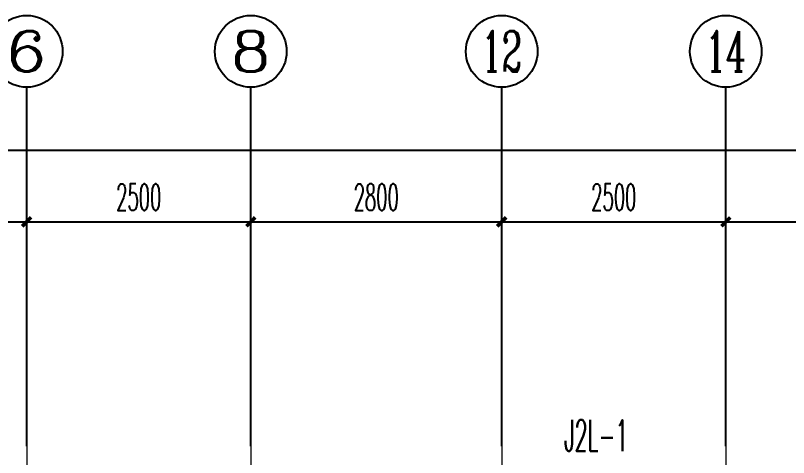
# Model space of a CAD drawing. Extents: x 27938 to 650306, y -92720 to 1524912.
# Drawn here: x 281791 to 290417, y 532662 to 537590 of the extents above; entities that cross this region are included whole.
import ezdxf
from ezdxf.enums import TextEntityAlignment as Align

# ---------------------------------------------------------------- set-up
doc = ezdxf.new("R2010")
doc.units = 0
doc.header["$LTSCALE"] = 1000
doc.header["$MEASUREMENT"] = 0
doc.linetypes.add('DOTE', pattern=[2.42, 2, -0.2, 0.02, -0.2])
for name, color, linetype in [('AXIS', 3, 'Continuous'), ('AXIS_TEXT', 4, 'Continuous'), ('DIM_给水', 3, 'Continuous')]:
    doc.layers.add(name, color=color, linetype=linetype)
doc.layers.add('DOTE', color=19, linetype='DOTE', lineweight=9)
doc.styles.add('_TCH_AXIS', font='COMPLEX', dxfattribs={"bigfont": 'GBCBIG'})
doc.styles.add('_TCH_DIM_T3', font='SIMPLEX.shx', dxfattribs={"width": 0.494118, "bigfont": 'GBCBIG.shx'})
doc.styles.add('_TWT_SERIAL', font='simplex.shx', dxfattribs={"width": 0.6, "oblique": 10, "height": 3, "bigfont": 'aadri.shx'})
doc.styles.add('COMPLEX', font='COMPLEX')
doc.dimstyles.new('_TCH_ARCH&&100', dxfattribs={"dimtxt": 297.5, "dimasz": 100, "dimexe": 250, "dimexo": 300, "dimgap": 126.25, "dimtad": 1, "dimdec": 0, "dimzin": 0, "dimdsep": 46, "dimtxsty": '_TCH_DIM_T3', "dimblk": 'ARCHTICK', "dimcen": 0.09, "dimclrt": 4, "dimazin": 2, "dimtfac": 1, "dimtdec": 0, "dimtix": 1, "dimtmove": 2, "dimatfit": 3, "dimfxl": 1, "dimtolj": 1, "dimtzin": 0, "dimarcsym": 0})

# ---------------------------------------------------------------- blocks, each defined once
blk = doc.blocks.new('FGDGDRGSDGDG')
at = {"layer": 'DOTE', "linetype": 'DOTE', "ltscale": 0.3}
for p, q in [((499982.5, 529998.5), (499982.5, 523848.5)), ((502482.5, 529998.5), (502482.5, 522348.5)), ((505282.5, 529998.5), (505282.5, 522348.5)), ((507782.5, 529998.5), (507782.5, 523848.5))]:
    blk.add_line(p, q, dxfattribs=at)
blk = doc.blocks.new('_ArchTick')
at = {"color": 0, "linetype": 'ByBlock', "const_width": 0.4}
blk.add_lwpolyline([(-0.5, -0.5), (0.5, 0.5)], dxfattribs=at)
blk = doc.blocks.new('*D946')
at = {"layer": 'AXIS', "color": 0, "lineweight": -2}
for p, q in [((278716.6, 533090.4), (278716.6, 535540.4)), ((281916.6, 533090.4), (281916.6, 535540.4)), ((278716.6, 535290.4), (281916.6, 535290.4))]:
    blk.add_line(p, q, dxfattribs=at)
at = {"layer": 'Defpoints', "color": 0}
for p in [(281916.6, 535290.4), (278716.6, 532790.4), (281916.6, 532790.4)]:
    blk.add_point(p, dxfattribs=at)
at = {"layer": 'AXIS', "color": 0, "lineweight": -2, "xscale": 100, "yscale": 100, "zscale": 100, "rotation": 180}
blk.add_blockref('_ArchTick', (278716.6, 535290.4), dxfattribs=at)
at = {"layer": 'AXIS', "color": 0, "lineweight": -2, "xscale": 100, "yscale": 100, "zscale": 100}
blk.add_blockref('_ArchTick', (281916.6, 535290.4), dxfattribs=at)
at = {"layer": 'AXIS', "color": 4, "insert": (280316.6, 535565.4), "char_height": 297.5, "attachment_point": 5, "style": '_TCH_DIM_T3'}
blk.add_mtext('\\A1;3200', dxfattribs=at)
blk = doc.blocks.new('*D947')
at = {"layer": 'AXIS', "color": 0, "lineweight": -2}
for p, q in [((281916.6, 533090.4), (281916.6, 535540.4)), ((284416.6, 533090.4), (284416.6, 535540.4)), ((281916.6, 535290.4), (284416.6, 535290.4))]:
    blk.add_line(p, q, dxfattribs=at)
at = {"layer": 'Defpoints', "color": 0}
for p in [(284416.6, 535290.4), (281916.6, 532790.4), (284416.6, 532790.4)]:
    blk.add_point(p, dxfattribs=at)
at = {"layer": 'AXIS', "color": 0, "lineweight": -2, "xscale": 100, "yscale": 100, "zscale": 100, "rotation": 180}
blk.add_blockref('_ArchTick', (281916.6, 535290.4), dxfattribs=at)
at = {"layer": 'AXIS', "color": 0, "lineweight": -2, "xscale": 100, "yscale": 100, "zscale": 100}
blk.add_blockref('_ArchTick', (284416.6, 535290.4), dxfattribs=at)
at = {"layer": 'AXIS', "color": 4, "insert": (283166.6, 535565.4), "char_height": 297.5, "attachment_point": 5, "style": '_TCH_DIM_T3'}
blk.add_mtext('\\A1;2500', dxfattribs=at)
blk = doc.blocks.new('*D948')
at = {"layer": 'AXIS', "color": 0, "lineweight": -2}
for p, q in [((284416.6, 533090.4), (284416.6, 535540.4)), ((287216.6, 533090.4), (287216.6, 535540.4)), ((284416.6, 535290.4), (287216.6, 535290.4))]:
    blk.add_line(p, q, dxfattribs=at)
at = {"layer": 'Defpoints', "color": 0}
for p in [(287216.6, 535290.4), (284416.6, 532790.4), (287216.6, 532790.4)]:
    blk.add_point(p, dxfattribs=at)
at = {"layer": 'AXIS', "color": 0, "lineweight": -2, "xscale": 100, "yscale": 100, "zscale": 100, "rotation": 180}
blk.add_blockref('_ArchTick', (284416.6, 535290.4), dxfattribs=at)
at = {"layer": 'AXIS', "color": 0, "lineweight": -2, "xscale": 100, "yscale": 100, "zscale": 100}
blk.add_blockref('_ArchTick', (287216.6, 535290.4), dxfattribs=at)
at = {"layer": 'AXIS', "color": 4, "insert": (285816.6, 535565.4), "char_height": 297.5, "attachment_point": 5, "style": '_TCH_DIM_T3'}
blk.add_mtext('\\A1;2800', dxfattribs=at)
blk = doc.blocks.new('*D949')
at = {"layer": 'AXIS', "color": 0, "lineweight": -2}
for p, q in [((287216.6, 533090.4), (287216.6, 535540.4)), ((289716.6, 533090.4), (289716.6, 535540.4)), ((287216.6, 535290.4), (289716.6, 535290.4))]:
    blk.add_line(p, q, dxfattribs=at)
at = {"layer": 'Defpoints', "color": 0}
for p in [(289716.6, 535290.4), (287216.6, 532790.4), (289716.6, 532790.4)]:
    blk.add_point(p, dxfattribs=at)
at = {"layer": 'AXIS', "color": 0, "lineweight": -2, "xscale": 100, "yscale": 100, "zscale": 100, "rotation": 180}
blk.add_blockref('_ArchTick', (287216.6, 535290.4), dxfattribs=at)
at = {"layer": 'AXIS', "color": 0, "lineweight": -2, "xscale": 100, "yscale": 100, "zscale": 100}
blk.add_blockref('_ArchTick', (289716.6, 535290.4), dxfattribs=at)
at = {"layer": 'AXIS', "color": 4, "insert": (288466.6, 535565.4), "char_height": 297.5, "attachment_point": 5, "style": '_TCH_DIM_T3'}
blk.add_mtext('\\A1;2500', dxfattribs=at)
blk = doc.blocks.new('*D950')
at = {"layer": 'AXIS', "color": 0, "lineweight": -2}
for p, q in [((289716.6, 533090.4), (289716.6, 535540.4)), ((292916.6, 533090.4), (292916.6, 535540.4)), ((289716.6, 535290.4), (292916.6, 535290.4))]:
    blk.add_line(p, q, dxfattribs=at)
at = {"layer": 'Defpoints', "color": 0}
for p in [(292916.6, 535290.4), (289716.6, 532790.4), (292916.6, 532790.4)]:
    blk.add_point(p, dxfattribs=at)
at = {"layer": 'AXIS', "color": 0, "lineweight": -2, "xscale": 100, "yscale": 100, "zscale": 100, "rotation": 180}
blk.add_blockref('_ArchTick', (289716.6, 535290.4), dxfattribs=at)
at = {"layer": 'AXIS', "color": 0, "lineweight": -2, "xscale": 100, "yscale": 100, "zscale": 100}
blk.add_blockref('_ArchTick', (292916.6, 535290.4), dxfattribs=at)
at = {"layer": 'AXIS', "color": 4, "insert": (291316.6, 535565.4), "char_height": 297.5, "attachment_point": 5, "style": '_TCH_DIM_T3'}
blk.add_mtext('\\A1;3200', dxfattribs=at)
blk = doc.blocks.new('*D954')
at = {"layer": 'AXIS', "color": 0, "lineweight": -2}
for p, q in [((272016.6, 533090.4), (272016.6, 536340.4)), ((327016.6, 533090.4), (327016.6, 536340.4)), ((272016.6, 536090.4), (327016.6, 536090.4))]:
    blk.add_line(p, q, dxfattribs=at)
at = {"layer": 'Defpoints', "color": 0}
for p in [(327016.6, 536090.4), (272016.6, 532790.4), (327016.6, 532790.4)]:
    blk.add_point(p, dxfattribs=at)
at = {"layer": 'AXIS', "color": 0, "lineweight": -2, "xscale": 100, "yscale": 100, "zscale": 100, "rotation": 180}
blk.add_blockref('_ArchTick', (272016.6, 536090.4), dxfattribs=at)
at = {"layer": 'AXIS', "color": 0, "lineweight": -2, "xscale": 100, "yscale": 100, "zscale": 100}
blk.add_blockref('_ArchTick', (327016.6, 536090.4), dxfattribs=at)
at = {"layer": 'AXIS', "color": 4, "insert": (299516.6, 536365.4), "char_height": 297.5, "attachment_point": 5, "style": '_TCH_DIM_T3'}
blk.add_mtext('\\A1;55000', dxfattribs=at)
blk = doc.blocks.new('_AXISO')
blk.add_circle((0, 0), 0.5)
at = {"layer": 'AXIS_TEXT', "style": 'COMPLEX', "width": 1.041667}
blk.add_attdef('A', text='', height=0.56, dxfattribs=at).set_placement((-0.25, -0.28), (0.25, -0.28), align=Align.FIT)

msp = doc.modelspace()

# ---------------------------------------------------------------- linework, layer by layer
at = {"layer": 'AXIS'}
for p, q in [((281916.6, 532790.4), (281916.6, 536790.4)), ((284416.6, 532790.4), (284416.6, 536790.4)), ((287216.6, 532790.4), (287216.6, 536790.4)), ((289716.6, 532790.4), (289716.6, 536790.4))]:
    msp.add_line(p, q, dxfattribs=at)

# ---------------------------------------------------------------- block references
msp.add_blockref('FGDGDRGSDGDG', (-218065.9, 2792))
ref = msp.add_blockref('_AXISO', (281916.6, 537190.4), dxfattribs=dict(at, xscale=800, yscale=800, zscale=800))
ref.add_attrib('A', '6', dxfattribs={"layer": 'AXIS_TEXT', "height": 452.5, "style": '_TCH_AXIS', "width": 1.5}).set_placement((281690.3, 536964.2), (282142.9, 536964.2), align=Align.FIT)
ref = msp.add_blockref('_AXISO', (284416.6, 537190.4), dxfattribs=dict(at, xscale=800, yscale=800, zscale=800))
ref.add_attrib('A', '8', dxfattribs={"layer": 'AXIS_TEXT', "height": 452.5, "style": '_TCH_AXIS', "width": 1.5}).set_placement((284190.3, 536964.2), (284642.9, 536964.2), align=Align.FIT)
ref = msp.add_blockref('_AXISO', (287216.6, 537190.4), dxfattribs=dict(at, xscale=800, yscale=800, zscale=800))
ref.add_attrib('A', '12', dxfattribs={"layer": 'AXIS_TEXT', "height": 452.55, "style": '_TCH_AXIS', "width": 0.724138}).set_placement((286990.3, 536964.2), (287442.9, 536964.2), align=Align.FIT)
ref = msp.add_blockref('_AXISO', (289716.6, 537190.4), dxfattribs=dict(at, xscale=800, yscale=800, zscale=800))
ref.add_attrib('A', '14', dxfattribs={"layer": 'AXIS_TEXT', "height": 452.55, "style": '_TCH_AXIS', "width": 0.677419}).set_placement((289490.3, 536964.2), (289942.9, 536964.2), align=Align.FIT)

# ---------------------------------------------------------------- texts
at = {"layer": 'DIM_给水', "color": 7, "style": '_TWT_SERIAL', "width": 0.48}
msp.add_text('J2L-1', height=350, dxfattribs=at).set_placement((287915.3, 532732))

# ---------------------------------------------------------------- dimensions: what is measured, and where the dimension line sits
at = {"layer": 'AXIS'}
for p1, p2, distance, picture, middle in [((272016.6, 532790.4), (327016.6, 532790.4), 3300, '*D954', (299516.6, 536365.4)), ((278716.6, 532790.4), (281916.6, 532790.4), 2500, '*D946', (280316.6, 535565.4)), ((281916.6, 532790.4), (284416.6, 532790.4), 2500, '*D947', (283166.6, 535565.4)), ((284416.6, 532790.4), (287216.6, 532790.4), 2500, '*D948', (285816.6, 535565.4)), ((287216.6, 532790.4), (289716.6, 532790.4), 2500, '*D949', (288466.6, 535565.4)), ((289716.6, 532790.4), (292916.6, 532790.4), 2500, '*D950', (291316.6, 535565.4))]:
    dim = msp.add_aligned_dim(p1=p1, p2=p2, distance=distance, dimstyle='_TCH_ARCH&&100', dxfattribs=at)
    dim.commit()
    dim.dimension.update_dxf_attribs({"geometry": picture, "text_midpoint": middle})

doc.saveas('drawing.dxf')
